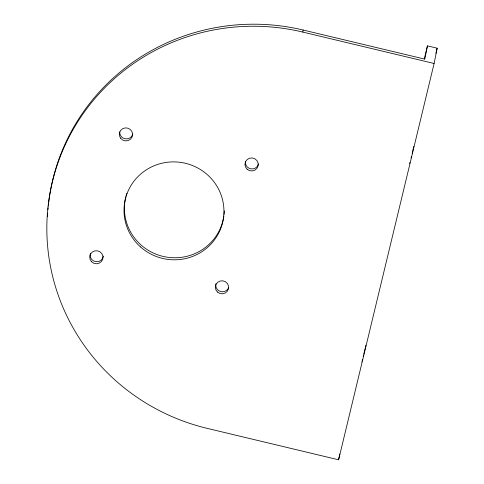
<?xml version="1.0" encoding="UTF-8"?>
<svg xmlns="http://www.w3.org/2000/svg" width="484" height="484" viewBox="0 0 484 484"><rect width="100%" height="100%" fill="white"/><g stroke="black" fill="none" stroke-linecap="round" stroke-linejoin="round"><path stroke-width="0.73" d="M361.82 361.965L361.929 361.699M302.79 32.077L303.196 30.038L424.789 59.127L427.439 45.871L437.161 48.194L434.106 63.489L338.6 459.8L207.285 428.388A208.374 203.818 11.3 0 1 52.387 181.76A208.374 203.818 11.3 0 1 302.79 32.077L434.106 63.489M338.6 459.8L339.768 453.974M365.595 346.55L365.91 345.207M413.505 147.723L413.82 146.38M365.178 348.347L365.456 347.149M413.348 148.394L412.168 153.386M365.039 348.94L363.786 354.179M424.262 59.042L427.439 45.871M435.927 53.331L437.161 48.194M411.085 157.893L411.388 156.647M363.181 356.672L363.484 355.425M362.22 360.562L362.504 359.418M409.682 163.544L409.972 162.406M47.486 216.644A208.374 203.818 11.3 0 1 47.692 213.093M47.958 209.542A208.374 203.818 11.3 0 1 48.122 207.775M48.291 206.002A208.374 203.818 11.3 0 1 48.618 203.056M48.763 201.876A208.374 203.818 11.3 0 1 303.196 30.038M132.828 134.001A6.667 6.522 11.3 0 1 125.302 138.787A6.667 6.522 11.3 0 1 119.717 131.817M258.51 163.876A6.667 6.522 11.3 0 1 250.845 168.825A6.667 6.522 11.3 0 1 245.406 161.493M228.732 287.357A6.667 6.522 11.3 0 1 220.595 291.531A6.667 6.522 11.3 0 1 215.918 283.709M103.364 256.109A6.667 6.522 11.3 0 1 95.324 261.572A6.667 6.522 11.3 0 1 90.399 253.199M223.862 216.033A50.009 48.914 11.3 0 1 164.844 256.786A50.009 48.914 11.3 0 1 125.9 196.558M126.118 195.73A50.009 48.914 11.3 0 1 126.354 194.907M126.602 194.09A50.009 48.914 11.3 0 1 126.862 193.279M224.322 210.933A50.009 48.914 11.3 0 1 224.08 214.339M120.558 138.17A6.667 6.522 11.3 0 0 132.035 137.117A6.667 6.522 11.3 0 0 125.283 127.891A6.667 6.522 11.3 0 0 120.558 138.17M247.094 169.218A6.667 6.522 11.3 0 0 258.105 165.915A6.667 6.522 11.3 0 0 249.605 158.201A6.667 6.522 11.3 0 0 247.094 169.218M217.431 292.015A6.667 6.522 11.3 0 0 228.478 288.851A6.667 6.522 11.3 0 0 220.075 281.035A6.667 6.522 11.3 0 0 217.431 292.015M91.446 261.62A6.667 6.522 11.3 0 0 102.705 259.255A6.667 6.522 11.3 0 0 94.9 250.863A6.667 6.522 11.3 0 0 91.446 261.62M140.535 246.949A50.009 48.914 11.3 0 0 222.852 221.436A50.009 48.914 11.3 0 0 158.54 164.155A50.009 48.914 11.3 0 0 140.535 246.949"/></g></svg>
